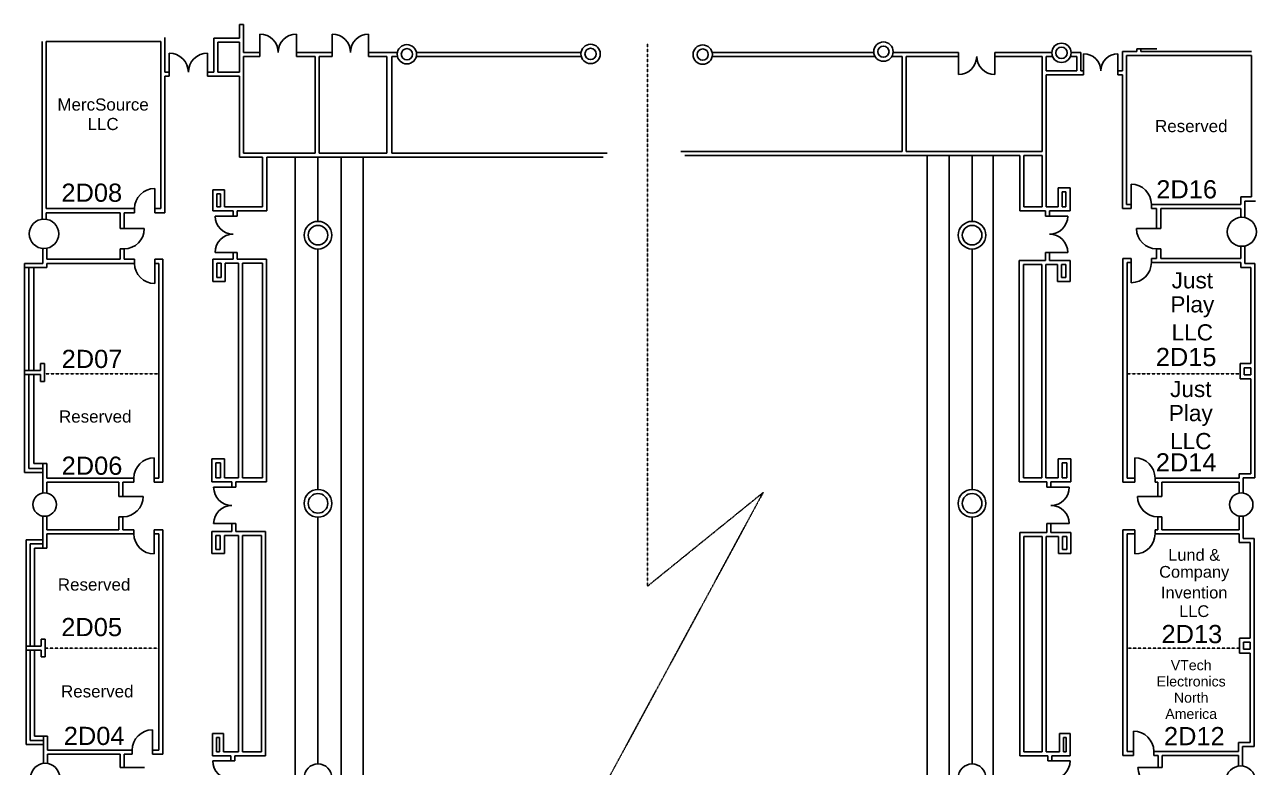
# Model space of a CAD drawing. Header units: inches. Extents: x 3824 to 6262, y 4900 to 7764.
# Drawn here: x 3824 to 6262, y 6293 to 7764 of the extents above; entities that cross this region are included whole.
import ezdxf
from ezdxf.enums import TextEntityAlignment as Align

# ---------------------------------------------------------------- set-up
doc = ezdxf.new("R2010")
doc.units = ezdxf.units.IN
doc.header["$MEASUREMENT"] = 0
doc.linetypes.add('HIDDEN2', pattern=[0.1875, 0.125, -0.0625])
for name, color, linetype in [('venue_airwall_on', 30, 'HIDDEN2'), ('venue_shell', 7, 'Continuous'), ('venue_text_01', 7, 'Continuous')]:
    doc.layers.add(name, color=color, linetype=linetype)
doc.styles.get("Standard").update_dxf_attribs({"font": 'Arial Regular.ttf', "height": 16})

msp = doc.modelspace()

# ---------------------------------------------------------------- linework, layer by layer
at = {"layer": 'venue_airwall_on'}
for p, q in [((4088.81882, 7072.414604), (3863.644057, 7072.414604)), ((6007.432172, 7072.414604), (6230.061106, 7072.414604)), ((4089.98289, 6529.207608), (3864.808127, 6529.207608)), ((6006.268102, 6529.207608), (6228.897036, 6529.207608))]:
    msp.add_line(p, q, dxfattribs=at)
msp.add_lwpolyline([(5057, 7727.5), (5057, 6652), (5286, 6837.5), (4885.5, 6097), (5063, 6217.5), (5063, 4926.5)], dxfattribs=at)
at = {"layer": 'venue_shell'}
for p, q in [((4257.619615, 7763.920562), (4249.619615, 7763.920562)), ((4249.619615, 7763.920562), (4249.619615, 7737.037733)), ((4257.619615, 7763.920562), (4257.619615, 7708.996639)), ((3858.837458, 7378.762298), (3858.837458, 7730.418576)), ((3866.837458, 7399.619768), (3866.837458, 7730.418576)), ((4093.871677, 7730.418576), (3866.837458, 7730.418576)), ((4093.871677, 7399.619768), (4093.871677, 7730.418576)), ((4101.871677, 7669.592423), (4101.871677, 7738.418576)), ((4198.771005, 7737.037733), (4249.619615, 7737.037733)), ((4198.771005, 7669.592423), (4198.771005, 7737.037733)), ((4206.771005, 7729.037733), (4249.619615, 7729.037733)), ((4206.771005, 7669.592423), (4206.771005, 7729.037733)), ((4249.619615, 7729.037733), (4249.619615, 7669.592423)), ((4290.109838, 7708.996639), (4290.109838, 7744.996639)), ((4362.109838, 7708.996639), (4362.109838, 7744.996639)), ((4433.186067, 7708.996639), (4433.186067, 7744.996639)), ((4505.186067, 7708.996639), (4505.186067, 7744.996639)), ((4110.317904, 7669.592423), (4110.317904, 7707.592423)), ((4186.317904, 7669.592423), (4186.317904, 7707.592423)), ((4290.109838, 7708.996639), (4257.619615, 7708.996639)), ((4290.109838, 7700.996639), (4290.109838, 7708.996639)), ((4362.109838, 7700.996639), (4362.109838, 7708.996639)), ((4433.186067, 7708.996639), (4362.109838, 7708.996639)), ((4433.186067, 7700.996639), (4433.186067, 7708.996639)), ((4562.062022, 7708.996639), (4505.186067, 7708.996639)), ((4505.186067, 7700.996639), (4505.186067, 7708.996639)), ((4925.606019, 7708.996639), (4599.636266, 7708.996639)), ((5505.096242, 7708.996639), (5185.00443, 7708.996639)), ((5672.734952, 7708.996639), (5543.299266, 7708.996639)), ((5672.734952, 7708.996639), (5672.734952, 7700.996639)), ((5857.427283, 7708.996639), (5744.734952, 7708.996639)), ((5744.734952, 7708.996639), (5744.734952, 7700.996639)), ((5914.868622, 7708.996639), (5895.692942, 7708.996639)), ((5914.868622, 7672.303239), (5914.868622, 7708.996639)), ((5920.341277, 7672.303239), (5920.341277, 7706.303239)), ((5988.341277, 7672.303239), (5988.341277, 7706.303239)), ((5997.441949, 7710.746715), (6025.531775, 7710.746715)), ((5997.441949, 7672.303239), (5997.441949, 7710.746715)), ((6025.531775, 7715.703636), (6033.531775, 7715.703636)), ((6025.531775, 7710.746715), (6025.531775, 7715.703636)), ((6033.531775, 7715.703636), (6065.531775, 7715.703636)), ((6033.531775, 7710.746715), (6033.531775, 7715.703636)), ((6033.531775, 7710.746715), (6252.451726, 7710.746715)), ((4257.619615, 7700.996639), (4257.619615, 7509.3619)), ((4290.109838, 7700.996639), (4257.619615, 7700.996639)), ((4399.521081, 7700.996639), (4362.109838, 7700.996639)), ((4399.521081, 7509.3619), (4399.521081, 7700.996639)), ((4407.521081, 7509.3619), (4407.521081, 7700.996639)), ((4433.186067, 7700.996639), (4407.521081, 7700.996639)), ((4541.219217, 7700.996639), (4505.186067, 7700.996639)), ((4541.219217, 7509.3619), (4541.219217, 7700.996639)), ((4551.219217, 7509.3619), (4551.219217, 7700.996639)), ((4562.176291, 7700.996639), (4551.219217, 7700.996639)), ((4925.979071, 7700.996639), (4599.521998, 7700.996639)), ((5507.518026, 7700.996639), (5185.177207, 7700.996639)), ((5561.033761, 7700.996639), (5540.877482, 7700.996639)), ((5561.033761, 7512.592423), (5561.033761, 7700.996639)), ((5672.734952, 7700.996639), (5569.033761, 7700.996639)), ((5569.033761, 7512.592423), (5569.033761, 7700.996639)), ((5672.734952, 7700.996639), (5672.734952, 7664.996639)), ((5838.15582, 7700.996639), (5744.734952, 7700.996639)), ((5744.734952, 7700.996639), (5744.734952, 7664.996639)), ((5838.15582, 7700.996639), (5838.15582, 7512.592423)), ((5846.15582, 7700.996639), (5846.15582, 7672.303239)), ((5858.7652, 7700.996639), (5846.15582, 7700.996639)), ((5906.868622, 7700.996639), (5894.355026, 7700.996639)), ((5906.868622, 7672.303239), (5906.868622, 7700.996639)), ((6005.441949, 7408.106019), (6005.441949, 7702.746715)), ((6005.441949, 7702.746715), (6252.451726, 7702.746715)), ((6252.451726, 7422.646043), (6252.451726, 7702.746715)), ((4110.317904, 7669.592423), (4101.871677, 7669.592423)), ((4101.871677, 7391.619768), (4101.871677, 7661.592423)), ((4110.317904, 7661.592423), (4101.871677, 7661.592423)), ((4110.317904, 7661.592423), (4110.317904, 7669.592423)), ((4186.317904, 7661.592423), (4186.317904, 7669.592423)), ((4198.771005, 7669.592423), (4186.317904, 7669.592423)), ((4249.619615, 7661.592423), (4186.317904, 7661.592423)), ((4249.619615, 7669.592423), (4206.771005, 7669.592423)), ((4249.619615, 7661.592423), (4249.619615, 7501.3619)), ((5906.868622, 7672.303239), (5846.15582, 7672.303239)), ((5846.15582, 7664.303239), (5846.15582, 7403.029789)), ((5920.341277, 7664.303239), (5846.15582, 7664.303239)), ((5920.341277, 7672.303239), (5914.868622, 7672.303239)), ((5920.341277, 7664.303239), (5920.341277, 7672.303239)), ((5988.341277, 7664.303239), (5988.341277, 7672.303239)), ((5997.441949, 7672.303239), (5988.341277, 7672.303239)), ((5997.441949, 7664.303239), (5988.341277, 7664.303239)), ((5997.441949, 7400.106019), (5997.441949, 7664.303239)), ((4257.619615, 7509.3619), (4399.521081, 7509.3619)), ((4407.521081, 7509.3619), (4541.219217, 7509.3619)), ((4551.219217, 7509.3619), (4977.508249, 7509.3619)), ((5561.033761, 7512.592423), (5122.951726, 7512.592423)), ((5838.15582, 7512.592423), (5569.033761, 7512.592423)), ((4249.619615, 7501.3619), (4295.337458, 7501.3619)), ((4295.337458, 7403.029789), (4295.337458, 7501.3619)), ((4303.337458, 7501.3619), (4969.508249, 7501.3619)), ((4303.337458, 7395.029789), (4303.337458, 7501.3619)), ((4359.754353, 5573.85304), (4359.754353, 7501.3619)), ((4404.871677, 7374.448824), (4404.871677, 7501.3619)), ((4450.809043, 5573.85304), (4450.809043, 7501.3619)), ((4494.28567, 5573.85304), (4494.28567, 7501.3619)), ((5793.944851, 7504.592423), (5130.951726, 7504.592423)), ((5610.721203, 5573.85304), (5610.721203, 7504.592423)), ((5654.541552, 5573.85304), (5654.541552, 7504.592423)), ((5699.584479, 7374.448824), (5699.584479, 7504.592423)), ((5741.127406, 5573.85304), (5741.127406, 7504.592423)), ((5793.944851, 7395.029789), (5793.944851, 7504.592423)), ((5838.15582, 7504.592423), (5801.944851, 7504.592423)), ((5801.944851, 7403.029789), (5801.944851, 7504.592423)), ((5838.15582, 7504.592423), (5838.15582, 7403.029789)), ((4081.721203, 7399.619768), (4081.721203, 7439.619768)), ((4196.599144, 7436.936144), (4220.028872, 7436.936144)), ((4196.599144, 7395.029789), (4196.599144, 7436.936144)), ((4220.028872, 7436.936144), (4220.028872, 7403.029789)), ((5870.034677, 7440.873663), (5870.034677, 7403.029789)), ((5893.464405, 7440.873663), (5870.034677, 7440.873663)), ((5893.464405, 7395.029789), (5893.464405, 7440.873663)), ((6014.529789, 7408.106019), (6014.529789, 7448.106019)), ((4204.599144, 7428.936144), (4212.028872, 7428.936144)), ((4204.599144, 7403.029789), (4204.599144, 7428.936144)), ((4212.028872, 7428.936144), (4212.028872, 7403.029789)), ((5878.034677, 7432.873663), (5878.034677, 7403.029789)), ((5885.464405, 7432.873663), (5878.034677, 7432.873663)), ((5885.464405, 7403.029789), (5885.464405, 7432.873663)), ((6231.498625, 7422.646043), (6252.451726, 7422.646043)), ((6231.498625, 7408.106019), (6231.498625, 7422.646043)), ((6239.498625, 7414.646043), (6260.451726, 7414.646043)), ((6239.498625, 7381.924381), (6239.498625, 7414.646043)), ((3866.837458, 7399.619768), (4041.721203, 7399.619768)), ((3866.837458, 7378.676291), (3866.837458, 7391.619768)), ((3866.837458, 7391.619768), (4013.141155, 7391.619768)), ((4013.141155, 7359.967308), (4013.141155, 7391.619768)), ((4021.141155, 7359.967308), (4021.141155, 7391.619768)), ((4021.141155, 7391.619768), (4041.721203, 7391.619768)), ((4041.721203, 7399.619768), (4041.721203, 7391.619768)), ((4081.721203, 7391.619768), (4081.721203, 7399.619768)), ((4081.721203, 7399.619768), (4093.871677, 7399.619768)), ((4081.721203, 7391.619768), (4101.871677, 7391.619768)), ((4237.110907, 7395.029789), (4196.599144, 7395.029789)), ((4212.028872, 7403.029789), (4204.599144, 7403.029789)), ((4295.337458, 7403.029789), (4220.028872, 7403.029789)), ((4237.110907, 7384.959517), (4237.110907, 7395.029789)), ((4245.110907, 7384.959517), (4245.110907, 7395.029789)), ((4303.337458, 7395.029789), (4245.110907, 7395.029789)), ((5793.944851, 7395.029789), (5844.952642, 7395.029789)), ((5801.944851, 7403.029789), (5838.15582, 7403.029789)), ((5844.952642, 7384.959517), (5844.952642, 7395.029789)), ((5846.15582, 7403.029789), (5870.034677, 7403.029789)), ((5852.952642, 7395.029789), (5893.464405, 7395.029789)), ((5852.952642, 7384.959517), (5852.952642, 7395.029789)), ((5878.034677, 7403.029789), (5885.464405, 7403.029789)), ((6014.529789, 7400.106019), (5997.441949, 7400.106019)), ((6014.529789, 7408.106019), (6005.441949, 7408.106019)), ((6014.529789, 7400.106019), (6014.529789, 7408.106019)), ((6231.498625, 7408.106019), (6054.529789, 7408.106019)), ((6054.529789, 7408.106019), (6054.529789, 7400.106019)), ((6064.926214, 7400.106019), (6054.529789, 7400.106019)), ((6064.926214, 7359.967308), (6064.926214, 7400.106019)), ((6072.926214, 7359.967308), (6072.926214, 7400.106019)), ((6231.498625, 7400.106019), (6072.926214, 7400.106019)), ((6231.498625, 7382.478155), (6231.498625, 7400.106019)), ((4237.110907, 7384.959517), (4201.110907, 7384.959517)), ((4245.110907, 7384.959517), (4237.110907, 7384.959517)), ((5844.952642, 7384.959517), (5852.952642, 7384.959517)), ((5852.952642, 7384.959517), (5888.952642, 7384.959517)), ((4013.141155, 7359.967308), (4021.141155, 7359.967308)), ((4021.141155, 7359.967308), (4061.141155, 7359.967308)), ((6064.926214, 7359.967308), (6024.926214, 7359.967308)), ((6072.926214, 7359.967308), (6064.926214, 7359.967308)), ((3860.14696, 7291.255423), (3860.14696, 7320.775894)), ((3868.14696, 7299.268103), (3868.14696, 7321.224259)), ((4021.141155, 7319.967308), (4013.141155, 7319.967308)), ((4013.141155, 7299.268103), (4013.141155, 7319.967308)), ((4021.141155, 7299.268103), (4021.141155, 7319.967308)), ((4404.871677, 6843.495723), (4404.871677, 7319.646043)), ((5699.584479, 6843.495723), (5699.584479, 7319.646043)), ((6064.926214, 7319.967308), (6072.926214, 7319.967308)), ((6064.926214, 7300.965475), (6064.926214, 7319.967308)), ((6072.926214, 7300.965475), (6072.926214, 7319.967308)), ((6231.498625, 7300.965475), (6231.498625, 7325.097311)), ((6239.498625, 7291.255423), (6239.498625, 7325.650932)), ((3824.233883, 6877.404827), (3824.233883, 7291.255423)), ((3824.233883, 7291.255423), (3860.14696, 7291.255423)), ((4013.141155, 7299.268103), (3868.14696, 7299.268103)), ((4041.721203, 7291.268103), (3868.14696, 7291.268103)), ((3868.14696, 7283.255423), (3868.14696, 7291.268103)), ((4041.721203, 7299.268103), (4021.141155, 7299.268103)), ((4041.721203, 7291.268103), (4041.721203, 7299.268103)), ((4081.721203, 7299.268103), (4081.721203, 7291.268103)), ((4097.98289, 7299.268103), (4081.721203, 7299.268103)), ((4081.721203, 7291.268103), (4081.721203, 7251.268103)), ((4089.98289, 7291.268103), (4081.721203, 7291.268103)), ((4089.98289, 6866.137336), (4089.98289, 7291.268103)), ((4097.98289, 6858.137336), (4097.98289, 7299.268103)), ((4196.599144, 7299.404827), (4196.599144, 7255.393217)), ((4237.110907, 7299.404827), (4196.599144, 7299.404827)), ((4237.110907, 7312.959517), (4201.110907, 7312.959517)), ((4204.599144, 7291.404827), (4204.599144, 7263.393217)), ((4213.431103, 7291.404827), (4204.599144, 7291.404827)), ((4213.431103, 7263.393217), (4213.431103, 7291.404827)), ((4221.431103, 7255.393217), (4221.431103, 7291.404827)), ((4247.360831, 7291.404827), (4221.431103, 7291.404827)), ((4245.110907, 7312.959517), (4237.110907, 7312.959517)), ((4237.110907, 7299.404827), (4237.110907, 7312.959517)), ((4245.110907, 7299.404827), (4245.110907, 7312.959517)), ((4302.85304, 7299.404827), (4245.110907, 7299.404827)), ((4247.360831, 7291.404827), (4247.360831, 6866.455698)), ((4255.360831, 7291.404827), (4255.360831, 6866.455698)), ((4294.85304, 7291.404827), (4255.360831, 7291.404827)), ((4294.85304, 6866.455698), (4294.85304, 7291.404827)), ((4302.85304, 6858.455698), (4302.85304, 7299.404827)), ((5793.116712, 6858.455698), (5793.116712, 7296.779866)), ((5793.116712, 7296.779866), (5844.952642, 7296.779866)), ((5844.952642, 7312.959517), (5852.952642, 7312.959517)), ((5844.952642, 7296.779866), (5844.952642, 7312.959517)), ((5852.952642, 7312.959517), (5888.952642, 7312.959517)), ((5852.952642, 7296.779866), (5852.952642, 7312.959517)), ((5852.952642, 7296.779866), (5893.464405, 7296.779866)), ((5893.464405, 7296.779866), (5893.464405, 7255.393217)), ((5998.268102, 6858.137336), (5998.268102, 7300.965475)), ((5998.268102, 7300.965475), (6014.529789, 7300.965475)), ((6006.268102, 6866.137336), (6006.268102, 7292.965475)), ((6006.268102, 7292.965475), (6014.529789, 7292.965475)), ((6014.529789, 7300.965475), (6014.529789, 7292.965475)), ((6014.529789, 7292.965475), (6014.529789, 7252.965475)), ((6054.529789, 7300.965475), (6064.926214, 7300.965475)), ((6054.529789, 7292.965475), (6054.529789, 7300.965475)), ((6054.529789, 7292.965475), (6231.498625, 7292.965475)), ((6072.926214, 7300.965475), (6231.498625, 7300.965475)), ((6231.498625, 7283.255423), (6231.498625, 7292.965475)), ((6259.287656, 7291.255423), (6239.498625, 7291.255423)), ((6259.287656, 6866.372594), (6259.287656, 7291.255423)), ((3824.233883, 7283.255423), (3868.14696, 7283.255423)), ((3832.233883, 7078.890162), (3832.233883, 7283.255423)), ((3842.129392, 7283.255423), (3842.129392, 7078.890162)), ((5801.116712, 6866.455698), (5801.116712, 7288.779866)), ((5801.116712, 7288.779866), (5837.327681, 7288.779866)), ((5837.327681, 7288.779866), (5837.327681, 6866.455698)), ((5845.327681, 7288.779866), (5845.327681, 6866.455698)), ((5845.327681, 7288.779866), (5868.632294, 7288.779866)), ((5868.632294, 7255.393217), (5868.632294, 7288.779866)), ((5876.632294, 7263.393217), (5876.632294, 7288.779866)), ((5876.632294, 7288.779866), (5885.464405, 7288.779866)), ((5885.464405, 7288.779866), (5885.464405, 7263.393217)), ((6251.287656, 7283.255423), (6231.498625, 7283.255423)), ((6251.287656, 7092.676291), (6251.287656, 7283.255423)), ((4196.599144, 7255.393217), (4221.431103, 7255.393217)), ((4204.599144, 7263.393217), (4213.431103, 7263.393217)), ((5893.464405, 7255.393217), (5868.632294, 7255.393217)), ((5885.464405, 7263.393217), (5876.632294, 7263.393217)), ((3855.644057, 7078.890162), (3824.233883, 7078.890162)), ((3855.644057, 7070.890162), (3824.233883, 7070.890162)), ((3832.233883, 6885.404827), (3832.233883, 7070.890162)), ((3842.129392, 7070.890162), (3842.129392, 6895.212496)), ((3855.644057, 7078.890162), (3855.644057, 7092.676291)), ((3863.644057, 7092.676291), (3855.644057, 7092.676291)), ((3855.644057, 7057.674458), (3855.644057, 7070.890162)), ((3863.644057, 7057.674458), (3863.644057, 7092.676291)), ((6230.061106, 7092.676291), (6251.287656, 7092.676291)), ((6230.061106, 7062.766117), (6230.061106, 7092.676291)), ((6238.061106, 7084.676291), (6251.287656, 7084.676291)), ((6238.061106, 7070.766117), (6238.061106, 7084.676291)), ((6251.287656, 7070.766117), (6238.061106, 7070.766117)), ((6251.287656, 7070.766117), (6251.287656, 7084.676291)), ((3863.644057, 7057.674458), (3855.644057, 7057.674458)), ((6251.287656, 7062.766117), (6230.061106, 7062.766117)), ((6251.287656, 6874.372594), (6251.287656, 7062.766117)), ((4080.487778, 6866.137336), (4080.487778, 6906.137336)), ((4194.755423, 6858.455698), (4194.755423, 6904.299419)), ((4194.755423, 6904.299419), (4219.966391, 6904.299419)), ((4219.966391, 6904.299419), (4219.966391, 6866.455698)), ((5870.097158, 6904.299419), (5870.097158, 6866.455698)), ((5895.308127, 6904.299419), (5870.097158, 6904.299419)), ((5895.308127, 6858.455698), (5895.308127, 6904.299419)), ((6021.703635, 6866.137336), (6021.703635, 6906.137336)), ((3860.244576, 6877.404827), (3824.233883, 6877.404827)), ((3860.244576, 6885.404827), (3832.233883, 6885.404827)), ((3842.129392, 6895.212496), (3868.244576, 6895.212496)), ((3860.244576, 6836.533761), (3860.244576, 6895.212496)), ((3868.244576, 6866.137336), (3868.244576, 6895.212496)), ((4202.755423, 6866.455698), (4202.755423, 6896.299419)), ((4202.755423, 6896.299419), (4211.966391, 6896.299419)), ((4211.966391, 6896.299419), (4211.966391, 6866.455698)), ((5878.097158, 6896.299419), (5878.097158, 6866.455698)), ((5887.308127, 6896.299419), (5878.097158, 6896.299419)), ((5887.308127, 6866.455698), (5887.308127, 6896.299419)), ((3868.244576, 6866.137336), (4040.487778, 6866.137336)), ((3868.244576, 6858.137336), (4010.924381, 6858.137336)), ((3868.244576, 6836.393217), (3868.244576, 6858.137336)), ((4010.924381, 6829.565078), (4010.924381, 6858.137336)), ((4018.924381, 6829.565078), (4018.924381, 6858.137336)), ((4018.924381, 6858.137336), (4040.487778, 6858.137336)), ((4040.487778, 6866.137336), (4040.487778, 6858.137336)), ((4080.487778, 6858.137336), (4080.487778, 6866.137336)), ((4080.487778, 6866.137336), (4089.98289, 6866.137336)), ((4080.487778, 6858.137336), (4097.98289, 6858.137336)), ((4234.376413, 6858.455698), (4194.755423, 6858.455698)), ((4211.966391, 6866.455698), (4202.755423, 6866.455698)), ((4247.360831, 6866.455698), (4219.966391, 6866.455698)), ((4234.376413, 6847.939963), (4234.376413, 6858.455698)), ((4302.85304, 6858.455698), (4242.376413, 6858.455698)), ((4242.376413, 6847.939963), (4242.376413, 6858.455698)), ((4294.85304, 6866.455698), (4255.360831, 6866.455698)), ((5793.116712, 6858.455698), (5847.686984, 6858.455698)), ((5801.116712, 6866.455698), (5837.327681, 6866.455698)), ((5845.327681, 6866.455698), (5870.097158, 6866.455698)), ((5847.686984, 6847.939963), (5847.686984, 6858.455698)), ((5855.686984, 6858.455698), (5895.308127, 6858.455698)), ((5855.686984, 6847.939963), (5855.686984, 6858.455698)), ((5878.097158, 6866.455698), (5887.308127, 6866.455698)), ((6021.703635, 6858.137336), (5998.268102, 6858.137336)), ((6021.703635, 6866.137336), (6006.268102, 6866.137336)), ((6021.703635, 6858.137336), (6021.703635, 6866.137336)), ((6228.006416, 6866.137336), (6061.703635, 6866.137336)), ((6061.703635, 6866.137336), (6061.703635, 6858.137336)), ((6067.14314, 6858.137336), (6061.703635, 6858.137336)), ((6067.14314, 6829.565078), (6067.14314, 6858.137336)), ((6228.006416, 6858.137336), (6075.14314, 6858.137336)), ((6075.14314, 6829.565078), (6075.14314, 6858.137336)), ((6228.006416, 6874.372594), (6251.287656, 6874.372594)), ((6228.006416, 6866.137336), (6228.006416, 6874.372594)), ((6228.006416, 6836.393217), (6228.006416, 6858.137336)), ((6236.006416, 6866.372594), (6259.287656, 6866.372594)), ((6236.006416, 6836.533761), (6236.006416, 6866.372594)), ((4010.924381, 6829.565078), (4018.924381, 6829.565078)), ((4018.924381, 6829.565078), (4058.924381, 6829.565078)), ((4234.376413, 6847.939963), (4198.376413, 6847.939963)), ((4242.376413, 6847.939963), (4234.376413, 6847.939963)), ((5847.686984, 6847.939963), (5855.686984, 6847.939963)), ((5855.686984, 6847.939963), (5891.686984, 6847.939963)), ((6067.14314, 6829.565078), (6027.14314, 6829.565078)), ((6075.14314, 6829.565078), (6067.14314, 6829.565078)), ((3860.244576, 6727.183165), (3860.244576, 6790.77788)), ((3868.244576, 6763.953712), (3868.244576, 6790.918576)), ((4018.924381, 6789.565078), (4010.924381, 6789.565078)), ((4010.924381, 6763.953712), (4010.924381, 6789.565078)), ((4018.924381, 6763.953712), (4018.924381, 6789.565078)), ((4404.871677, 6300.150015), (4404.871677, 6788.692942)), ((5699.584479, 6300.150015), (5699.584479, 6788.692942)), ((6067.14314, 6763.953712), (6067.14314, 6789.565078)), ((6067.14314, 6789.565078), (6075.14314, 6789.565078)), ((6075.14314, 6763.953712), (6075.14314, 6789.565078)), ((6228.006416, 6763.953712), (6228.006416, 6790.918576)), ((6236.006416, 6746.474183), (6236.006416, 6790.77788)), ((4010.924381, 6763.953712), (3868.244576, 6763.953712)), ((4040.487778, 6755.953712), (3868.244576, 6755.953712)), ((3868.244576, 6727.183165), (3868.244576, 6755.953712)), ((4040.487778, 6763.953712), (4018.924381, 6763.953712)), ((4040.487778, 6755.953712), (4040.487778, 6763.953712)), ((4080.487778, 6763.953712), (4080.487778, 6755.953712)), ((4097.98289, 6763.953712), (4080.487778, 6763.953712)), ((4080.487778, 6755.953712), (4080.487778, 6715.953712)), ((4089.98289, 6755.953712), (4080.487778, 6755.953712)), ((4089.98289, 6327.540635), (4089.98289, 6755.953712)), ((4097.98289, 6319.540635), (4097.98289, 6763.953712)), ((4194.755423, 6760.393217), (4194.755423, 6717.037733)), ((4234.376413, 6760.393217), (4194.755423, 6760.393217)), ((4234.376413, 6775.939963), (4198.376413, 6775.939963)), ((4242.376413, 6775.939963), (4234.376413, 6775.939963)), ((4234.376413, 6760.393217), (4234.376413, 6775.939963)), ((4242.376413, 6760.393217), (4242.376413, 6775.939963)), ((4301.24366, 6760.393217), (4242.376413, 6760.393217)), ((4301.24366, 6316.092423), (4301.24366, 6760.393217)), ((5794.069813, 6316.092423), (5794.069813, 6758.424381)), ((5794.069813, 6758.424381), (5847.686984, 6758.424381)), ((5847.686984, 6775.939963), (5855.686984, 6775.939963)), ((5847.686984, 6758.424381), (5847.686984, 6775.939963)), ((5855.686984, 6775.939963), (5891.686984, 6775.939963)), ((5855.686984, 6758.424381), (5855.686984, 6775.939963)), ((5855.686984, 6758.424381), (5895.308127, 6758.424381)), ((5895.308127, 6758.424381), (5895.308127, 6717.037733)), ((5998.268102, 6316.994653), (5998.268102, 6763.953712)), ((5998.268102, 6763.953712), (6021.703635, 6763.953712)), ((6006.268102, 6324.994653), (6006.268102, 6755.953712)), ((6006.268102, 6755.953712), (6021.703635, 6755.953712)), ((6021.703635, 6763.953712), (6021.703635, 6755.953712)), ((6021.703635, 6755.953712), (6021.703635, 6715.953712)), ((6061.703635, 6763.953712), (6067.14314, 6763.953712)), ((6061.703635, 6755.953712), (6061.703635, 6763.953712)), ((6061.703635, 6755.953712), (6228.006416, 6755.953712)), ((6075.14314, 6763.953712), (6228.006416, 6763.953712)), ((6228.006416, 6738.474183), (6228.006416, 6755.953712)), ((3827.095172, 6743.928353), (3860.244576, 6743.928353)), ((3827.095172, 6338.639169), (3827.095172, 6743.928353)), ((3835.095172, 6735.928353), (3860.244576, 6735.928353)), ((3835.095172, 6533.219371), (3835.095172, 6735.928353)), ((4202.755423, 6752.393217), (4202.755423, 6725.037733)), ((4211.587381, 6752.393217), (4202.755423, 6752.393217)), ((4211.587381, 6725.037733), (4211.587381, 6752.393217)), ((4219.587381, 6717.037733), (4219.587381, 6752.393217)), ((4247.720287, 6752.393217), (4219.587381, 6752.393217)), ((4247.720287, 6752.393217), (4247.720287, 6324.092423)), ((4255.720287, 6752.393217), (4255.720287, 6324.092423)), ((4293.24366, 6752.393217), (4255.720287, 6752.393217)), ((4293.24366, 6324.092423), (4293.24366, 6752.393217)), ((5802.069813, 6324.092423), (5802.069813, 6750.424381)), ((5802.069813, 6750.424381), (5838.280782, 6750.424381)), ((5838.280782, 6750.424381), (5838.280782, 6324.092423)), ((5846.280782, 6750.424381), (5846.280782, 6324.092423)), ((5846.280782, 6750.424381), (5870.476168, 6750.424381)), ((5870.476168, 6717.037733), (5870.476168, 6750.424381)), ((5878.476168, 6725.037733), (5878.476168, 6750.424381)), ((5878.476168, 6750.424381), (5887.308127, 6750.424381)), ((5887.308127, 6750.424381), (5887.308127, 6725.037733)), ((6250.123587, 6738.474183), (6228.006416, 6738.474183)), ((6258.123587, 6746.474183), (6236.006416, 6746.474183)), ((6250.123587, 6549.469294), (6250.123587, 6738.474183)), ((6258.123587, 6334.39612), (6258.123587, 6746.474183)), ((3868.244576, 6727.183165), (3843.826611, 6727.183165)), ((3843.826611, 6727.183165), (3843.826611, 6533.219371)), ((4194.755423, 6717.037733), (4219.587381, 6717.037733)), ((4202.755423, 6725.037733), (4211.587381, 6725.037733)), ((5895.308127, 6717.037733), (5870.476168, 6717.037733)), ((5887.308127, 6725.037733), (5878.476168, 6725.037733)), ((3856.808127, 6533.219371), (3856.808127, 6547.005499)), ((3864.808127, 6547.005499), (3856.808127, 6547.005499)), ((3864.808127, 6512.003514), (3864.808127, 6547.005499)), ((6228.897036, 6549.469294), (6250.123587, 6549.469294)), ((6228.897036, 6519.55912), (6228.897036, 6549.469294)), ((6236.897036, 6541.469294), (6250.123587, 6541.469294)), ((6236.897036, 6527.55912), (6236.897036, 6541.469294)), ((6250.123587, 6527.55912), (6250.123587, 6541.469294)), ((3856.808127, 6533.219371), (3827.095172, 6533.219371)), ((3856.808127, 6525.219371), (3827.095172, 6525.219371)), ((3835.095172, 6346.639169), (3835.095172, 6525.219371)), ((3843.826611, 6525.219371), (3843.826611, 6355.481974)), ((3856.808127, 6512.003514), (3856.808127, 6525.219371)), ((3864.808127, 6512.003514), (3856.808127, 6512.003514)), ((6250.123587, 6519.55912), (6228.897036, 6519.55912)), ((6250.123587, 6527.55912), (6236.897036, 6527.55912)), ((6250.123587, 6342.39612), (6250.123587, 6519.55912)), ((4077.02597, 6327.540635), (4077.02597, 6367.540635)), ((6019.225175, 6324.994653), (6019.225175, 6364.994653)), ((3861.408646, 6346.639169), (3835.095172, 6346.639169)), ((3843.826611, 6355.481974), (3869.408646, 6355.481974)), ((3861.408646, 6301.181179), (3861.408646, 6355.481974)), ((3869.408646, 6327.540635), (3869.408646, 6355.481974)), ((4196.028872, 6360.600214), (4217.677207, 6360.600214)), ((4196.028872, 6316.092423), (4196.028872, 6360.600214)), ((4204.028872, 6352.600214), (4209.677207, 6352.600214)), ((4204.028872, 6324.092423), (4204.028872, 6352.600214)), ((4209.677207, 6352.600214), (4209.677207, 6324.092423)), ((4217.677207, 6360.600214), (4217.677207, 6324.092423)), ((5872.38619, 6360.600214), (5872.38619, 6324.092423)), ((5894.034677, 6360.600214), (5872.38619, 6360.600214)), ((5880.38619, 6352.600214), (5880.38619, 6324.092423)), ((5886.034677, 6352.600214), (5880.38619, 6352.600214)), ((5886.034677, 6324.092423), (5886.034677, 6352.600214)), ((5894.034677, 6316.092423), (5894.034677, 6360.600214)), ((6226.842346, 6342.39612), (6250.123587, 6342.39612)), ((6226.842346, 6324.994653), (6226.842346, 6342.39612)), ((3861.408646, 6338.639169), (3827.095172, 6338.639169)), ((3869.408646, 6327.540635), (4037.02597, 6327.540635)), ((3869.408646, 6319.540635), (4013.492667, 6319.540635)), ((3869.408646, 6301.056217), (3869.408646, 6319.540635)), ((4013.492667, 6293.379468), (4013.492667, 6319.540635)), ((4021.492667, 6319.540635), (4037.02597, 6319.540635)), ((4021.492667, 6293.379468), (4021.492667, 6319.540635)), ((4037.02597, 6327.540635), (4037.02597, 6319.540635)), ((4077.02597, 6319.540635), (4077.02597, 6327.540635)), ((4077.02597, 6327.540635), (4089.98289, 6327.540635)), ((4077.02597, 6319.540635), (4097.98289, 6319.540635)), ((4232.532691, 6316.092423), (4196.028872, 6316.092423)), ((4209.677207, 6324.092423), (4204.028872, 6324.092423)), ((4247.720287, 6324.092423), (4217.677207, 6324.092423)), ((4232.532691, 6306.021998), (4232.532691, 6316.092423)), ((4301.24366, 6316.092423), (4240.532691, 6316.092423)), ((4240.532691, 6306.021998), (4240.532691, 6316.092423)), ((4293.24366, 6324.092423), (4255.720287, 6324.092423)), ((5794.069813, 6316.092423), (5849.530705, 6316.092423)), ((5802.069813, 6324.092423), (5838.280782, 6324.092423)), ((5846.280782, 6324.092423), (5872.38619, 6324.092423)), ((5849.530705, 6306.021998), (5849.530705, 6316.092423)), ((5857.530705, 6316.092423), (5894.034677, 6316.092423)), ((5857.530705, 6306.021998), (5857.530705, 6316.092423)), ((5880.38619, 6324.092423), (5886.034677, 6324.092423)), ((6019.225175, 6316.994653), (5998.268102, 6316.994653)), ((6019.225175, 6324.994653), (6006.268102, 6324.994653)), ((6019.225175, 6316.994653), (6019.225175, 6324.994653)), ((6226.842346, 6324.994653), (6059.225175, 6324.994653)), ((6059.225175, 6324.994653), (6059.225175, 6316.994653)), ((6067.969294, 6316.994653), (6059.225175, 6316.994653)), ((6067.969294, 6293.379468), (6067.969294, 6316.994653)), ((6226.842346, 6316.994653), (6075.969294, 6316.994653)), ((6075.969294, 6293.379468), (6075.969294, 6316.994653)), ((6226.842346, 6295.964406), (6226.842346, 6316.994653)), ((6234.842346, 6334.39612), (6258.123587, 6334.39612)), ((6234.842346, 6296.089367), (6234.842346, 6334.39612)), ((4013.492667, 6293.379468), (4021.492667, 6293.379468)), ((4021.492667, 6293.379468), (4061.492667, 6293.379468)), ((4232.532691, 6306.021998), (4196.532691, 6306.021998)), ((4240.532691, 6306.021998), (4232.532691, 6306.021998)), ((5849.530705, 6306.021998), (5857.530705, 6306.021998)), ((5857.530705, 6306.021998), (5893.530705, 6306.021998)), ((6067.969294, 6293.379468), (6027.969294, 6293.379468)), ((6075.969294, 6293.379468), (6067.969294, 6293.379468))]:
    msp.add_line(p, q, dxfattribs=at)
for centre, radius in [((5524.19783, 7710.412618), 19.154293), ((4580.849068, 7705.264283), 19.154293), ((4580.849068, 7705.264283), 11.154293), ((4944.50336, 7705.868775), 19.154293), ((4944.50336, 7705.868775), 11.154293), ((5166.363733, 7704.592423), 19.154293), ((5166.363733, 7704.592423), 11.154293), ((5524.19783, 7710.412618), 11.154293), ((5876.560036, 7708.084479), 19.154293), ((5876.560036, 7708.084479), 11.154293), ((3862.528872, 7349.837458), 29.159028), ((4404.871677, 7347.04751), 27.401314), ((4404.871677, 7347.04751), 19.401314), ((5699.584479, 7347.04751), 27.401314), ((5699.584479, 7347.04751), 19.401314), ((6233.529789, 7353.787657), 28.762603), ((3863.842346, 6813.65582), 23.159028), ((4404.871677, 6816.094256), 27.401314), ((4404.871677, 6816.094256), 19.401314), ((5699.584479, 6816.094256), 27.401314), ((5699.584479, 6816.094256), 19.401314), ((6232.408646, 6813.65582), 23.159028), ((3864.962419, 6272.639169), 28.762603), ((4404.871677, 6272.748549), 27.401314), ((5699.584479, 6272.748549), 27.401314), ((6231.288573, 6267.54751), 28.762603)]:
    msp.add_circle(centre, radius, dxfattribs=at)
for centre, radius, start, end in [((4290.109838, 7708.996639), 36, 0, 90), ((4362.109838, 7708.996639), 36, 90, 180), ((4433.186067, 7708.996639), 36, 0, 90), ((4505.186067, 7708.996639), 36, 90, 180), ((4110.317904, 7669.592423), 38, 0, 90), ((4186.317904, 7669.592423), 38, 90, 180), ((5920.341277, 7672.303239), 34, 0, 90), ((5988.341277, 7672.303239), 34, 90, 180), ((5672.734952, 7700.996639), 36, 269.999989, 359.999989), ((5744.734952, 7700.996639), 36, 180, 269.999989), ((4081.721203, 7399.619768), 40, 90, 180), ((6014.529789, 7408.106019), 40, 0, 90), ((4237.110907, 7384.959517), 36, 180, 269.999989), ((5852.952642, 7384.959517), 36, 269.999989, 359.999989), ((4021.141155, 7359.967308), 40, 269.999989, 359.999989), ((4237.110907, 7312.959517), 36, 90, 180), ((5852.952642, 7312.959517), 36, 0, 90), ((6064.926214, 7359.967308), 40, 180, 269.999989), ((4081.721203, 7291.268103), 40, 180, 269.999989), ((6014.529789, 7292.965475), 40, 269.999989, 359.999989), ((4080.487778, 6866.137336), 40, 90, 180), ((6021.703635, 6866.137336), 40, 0, 90), ((4018.924381, 6829.565078), 40, 269.999989, 359.999989), ((4234.376413, 6847.939963), 36, 180, 269.999989), ((5855.686984, 6847.939963), 36, 269.999989, 359.999989), ((6067.14314, 6829.565078), 40, 180, 269.999989), ((4234.376413, 6775.939963), 36, 90, 180), ((5855.686984, 6775.939963), 36, 0, 90), ((4080.487778, 6755.953712), 40, 180, 269.999989), ((6021.703635, 6755.953712), 40, 269.999989, 359.999989), ((4077.02597, 6327.540635), 40, 90, 180), ((6019.225175, 6324.994653), 40, 0, 90), ((4232.532691, 6306.021998), 36, 180, 269.999989), ((5857.530705, 6306.021998), 36, 269.999989, 359.999989), ((6067.969294, 6293.379468), 40, 180, 269.999989)]:
    msp.add_arc(centre, radius, start, end, dxfattribs=at)

# ---------------------------------------------------------------- texts
at = {"layer": 'venue_airwall_on'}
for s, height, p in [('MercSource', 24, (3979.5, 7605.765005)), ('LLC', 24, (3979.5, 7567.211116)), ('Reserved', 24, (6133.510999, 7563.507941)), ('Just', 32, (6135.5, 7257.5)), ('Play', 32, (6135.5, 7206.094816)), ('LLC', 32, (6135.5, 7154.689631)), ('Just', 32, (6132.5, 7042.284447)), ('Reserved', 24, (3964.010999, 6988.507941)), ('Play', 32, (6132.5, 6990.879262)), ('LLC', 32, (6132.5, 6939.474078)), ('Lund &', 23.2, (6139.225, 6714.462448)), ('Company', 23.2, (6139.225, 6677.193689)), ('Reserved', 24, (3961.735334, 6655.819353)), ('Invention', 23.2, (6139.225, 6639.92493)), ('LLC', 23.2, (6139.225, 6602.656171)), ('VTech', 20, (6133.25, 6496.092597)), ('Electronics', 20, (6133.25, 6463.964357)), ('Reserved', 24, (3968, 6444.318893)), ('North', 20, (6133.25, 6431.836116)), ('America', 20, (6133.25, 6399.707876))]:
    msp.add_text(s, height=height, dxfattribs=at).set_placement(p, align=Align.MIDDLE)
at = {"layer": 'venue_text_01'}
for s, p in [('2D08', (3957.11274, 7402.369691)), ('2D07', (3957.577604, 7073.270089)), ('2D06', (3957.577604, 6861.83868)), ('2D05', (3956.880385, 6542.376413)), ('2D13', (6134.60113, 6528.545524)), ('2D04', (3961.810113, 6326.875802)), ('2D12', (6139.530705, 6326.44974))]:
    msp.add_text(s, height=36, dxfattribs=at).set_placement(p, align=Align.BOTTOM_CENTER)
for s, p in [('2D16', (6064.189123, 7409.10388)), ('2D15', (6063.189123, 7077.141919)), ('2D14', (6063.189123, 6868.475252))]:
    msp.add_text(s, height=36, dxfattribs=at).set_placement(p, align=Align.BOTTOM_LEFT)

doc.saveas('drawing.dxf')
